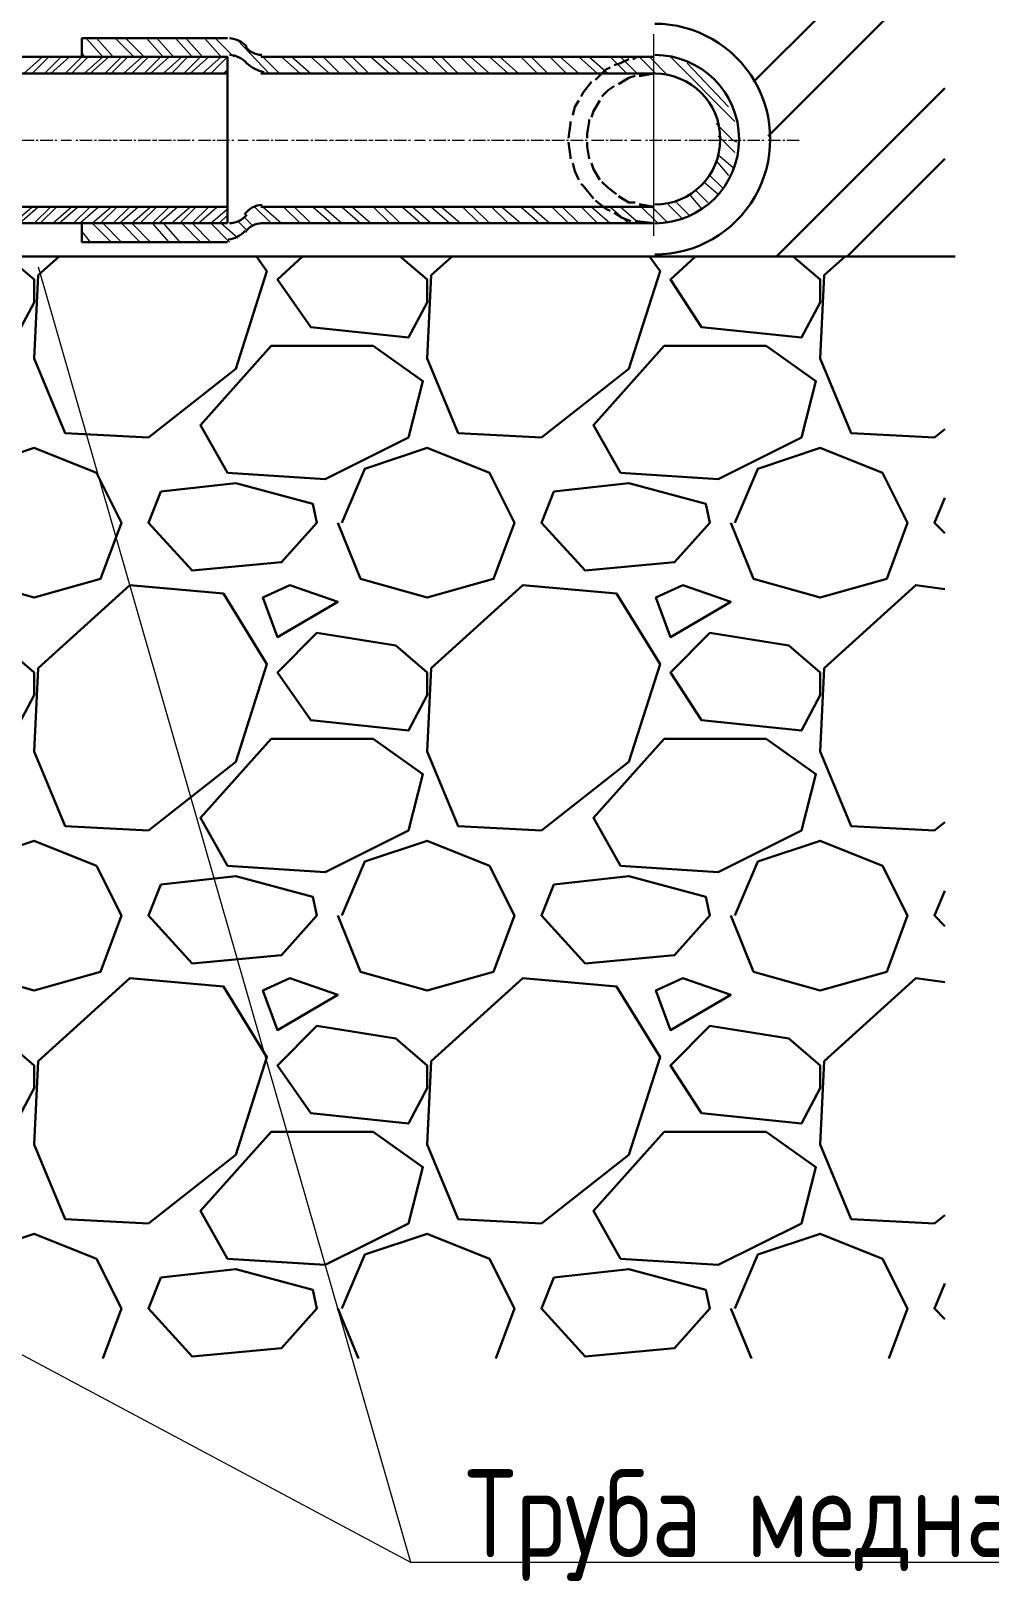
# Model space of a CAD drawing. Header units: millimetres. Extents: x -559267 to 14075, y 0 to 209897.
# Drawn here: x 656.83 to 684.16, y 76.61 to 120.8 of the extents above; entities that cross this region are included whole.
import ezdxf

# ---------------------------------------------------------------- set-up
doc = ezdxf.new("R2010")
doc.units = ezdxf.units.MM
doc.linetypes.add('JIS_02_0.7', pattern=[1.35, 0.75, -0.6])
doc.layers.add('01_Lutron', color=1, linetype='JIS_02_0.7', lineweight=13)
doc.layers.add('PDF _Геометрия', color=7, linetype='Continuous')
doc.layers.add('PDF _Текст', color=7, linetype='Continuous', true_color=0x535353)
doc.styles.add('Unecom', font='GOST2304A_0.ttf', dxfattribs={"height": 2.5})

# ---------------------------------------------------------------- blocks, each defined once
blk = doc.blocks.new('ТП')
at = {"layer": 'PDF _Геометрия', "lineweight": 30}
for points in [[(128.215, -156.361), (132.127, -152.449)], [(128.63, -157.902), (133.669, -152.864)], [(128.867, -161.34), (133.669, -156.539)], [(130.883, -161.34), (133.669, -158.554)], [(101.72, -161.34), (133.965, -161.34)], [(104.15, -161.34), (103.439, -161.992), (104.387, -163.355), (107.173, -163.651), (107.707, -162.644), (107.707, -161.992), (106.936, -161.34)], [(108.418, -161.34), (107.825, -161.873), (107.707, -164.244), (108.596, -166.378), (110.967, -166.497), (113.456, -164.54), (114.345, -161.755), (114.049, -161.34)], [(115.353, -161.34), (114.642, -161.992), (115.59, -163.355), (118.376, -163.651), (118.909, -162.644), (118.909, -161.992), (118.139, -161.34)], [(119.621, -161.34), (119.028, -161.873), (118.909, -164.244), (119.798, -166.378), (122.169, -166.497), (124.659, -164.54), (125.548, -161.755), (125.252, -161.34)], [(126.556, -161.34), (125.844, -161.992), (126.734, -163.355), (129.579, -163.651), (130.112, -162.644), (130.112, -161.992), (129.342, -161.34)], [(130.823, -161.34), (130.231, -161.873), (130.112, -164.244), (131.001, -166.378), (133.372, -166.497), (133.669, -166.259)], [(105.276, -168.927), (105.928, -167.386), (107.707, -166.793), (109.485, -167.504), (110.196, -168.927), (109.603, -170.527), (107.707, -171.061), (105.81, -170.527), (105.158, -168.927)], [(116.479, -168.927), (117.131, -167.386), (118.909, -166.793), (120.688, -167.504), (121.399, -168.927), (120.806, -170.527), (118.909, -171.061), (117.013, -170.527), (116.361, -168.927)], [(127.682, -168.927), (128.334, -167.386), (130.112, -166.793), (131.89, -167.504), (132.602, -168.927), (132.009, -170.527), (130.112, -171.061), (128.215, -170.527), (127.563, -168.927)], [(133.669, -169.223), (133.372, -168.927), (133.669, -168.215)], [(133.669, -170.823), (132.839, -170.705), (130.231, -173.076), (130.112, -175.447), (131.001, -177.581), (133.372, -177.699), (133.669, -177.462)], [(105.276, -180.129), (105.928, -178.588), (107.707, -177.996), (109.485, -178.707), (110.196, -180.129), (109.603, -181.73), (107.707, -182.263), (105.81, -181.73), (105.158, -180.129)], [(116.479, -180.129), (117.131, -178.588), (118.909, -177.996), (120.688, -178.707), (121.399, -180.129), (120.806, -181.73), (118.909, -182.263), (117.013, -181.73), (116.361, -180.129)], [(127.682, -180.129), (128.334, -178.588), (130.112, -177.996), (131.89, -178.707), (132.602, -180.129), (132.009, -181.73), (130.112, -182.263), (128.215, -181.73), (127.563, -180.129)], [(133.669, -180.426), (133.372, -180.129), (133.669, -179.418)], [(133.669, -182.026), (132.839, -181.908), (130.231, -184.279), (130.112, -186.65), (131.001, -188.783), (133.372, -188.902), (133.669, -188.665)], [(109.663, -192.755), (110.196, -191.332), (109.485, -189.91), (107.707, -189.198), (105.928, -189.791), (105.276, -191.332)], [(120.865, -192.755), (121.399, -191.332), (120.688, -189.91), (118.909, -189.198), (117.131, -189.791), (116.479, -191.332)], [(132.068, -192.755), (132.602, -191.332), (131.89, -189.91), (130.112, -189.198), (128.334, -189.791), (127.682, -191.332)], [(133.669, -191.629), (133.372, -191.332), (133.669, -190.621)], [(116.361, -191.332), (116.953, -192.755)], [(127.563, -191.332), (128.156, -192.755)]]:
    blk.add_lwpolyline(points, dxfattribs=at)
at = {"layer": 'PDF _Геометрия', "color": 1, "lineweight": 0}
blk.add_lwpolyline([(125.37, -160.747), (125.37, -154.997)], dxfattribs=at)
at = {"layer": 'PDF _Геометрия', "color": 22, "lineweight": 30, "true_color": 0xc13000}
for points in [[(113.219, -155.116), (109.07, -155.116), (109.07, -155.649)], [(114.167, -155.649), (125.37, -155.649), (124.896, -155.649), (124.777, -155.709)], [(124.125, -155.946), (124.007, -156.005), (123.711, -156.301)], [(124.659, -155.709), (124.422, -155.827), (124.244, -155.887)], [(101.72, -156.124), (113.219, -156.124)], [(114.167, -156.124), (125.37, -156.124), (125.015, -156.183), (124.955, -156.183)], [(123.592, -156.361), (123.355, -156.657), (123.296, -156.776)], [(124.837, -156.183), (124.659, -156.242), (124.363, -156.42)], [(124.244, -156.479), (124.066, -156.598), (123.888, -156.776)], [(123.236, -156.894), (123.118, -157.072), (123.059, -157.309)], [(123.829, -156.894), (123.651, -157.191), (123.592, -157.368)], [(122.999, -157.487), (122.999, -157.546), (122.94, -157.961)], [(123.533, -157.428), (123.533, -157.487), (123.473, -157.843), (123.473, -157.961)], [(122.94, -158.08), (122.999, -158.495), (122.999, -158.554)], [(123.473, -158.08), (123.473, -158.198), (123.533, -158.554)], [(123.059, -158.672), (123.118, -158.909), (123.236, -159.147)], [(123.592, -158.672), (123.651, -158.85), (123.829, -159.147)], [(123.296, -159.265), (123.355, -159.324), (123.651, -159.68)], [(123.888, -159.206), (124.066, -159.384), (124.303, -159.561)], [(101.72, -159.917), (113.219, -159.917)], [(114.167, -159.917), (125.37, -159.917), (125.015, -159.858), (124.955, -159.858)], [(123.711, -159.739), (124.007, -159.976), (124.125, -160.036)], [(124.363, -159.621), (124.659, -159.799), (124.837, -159.799)], [(109.07, -160.391), (109.07, -160.925), (113.219, -160.925)], [(114.167, -160.391), (125.37, -160.391), (124.896, -160.332), (124.837, -160.332)], [(124.244, -160.095), (124.422, -160.213), (124.718, -160.332)]]:
    blk.add_lwpolyline(points, dxfattribs=at)
at = {"layer": 'PDF _Геометрия', "color": 22, "lineweight": 0, "true_color": 0xc13000}
for points in [[(109.07, -155.531), (109.129, -155.649)], [(109.188, -155.116), (109.663, -155.649), (109.129, -156.124)], [(109.485, -155.116), (109.959, -155.649)], [(110.018, -155.116), (110.552, -155.649)], [(110.315, -155.116), (110.848, -155.649)], [(110.907, -155.116), (111.382, -155.649)], [(111.204, -155.116), (111.678, -155.649)], [(111.737, -155.116), (112.211, -155.649)], [(112.034, -155.116), (112.508, -155.649)], [(112.567, -155.116), (113.041, -155.649), (112.508, -156.124)], [(112.863, -155.116), (113.397, -155.649)], [(113.515, -155.175), (114.405, -156.124)], [(107.41, -156.124), (107.944, -155.649)], [(107.647, -156.124), (108.122, -155.649)], [(108.003, -156.124), (108.477, -155.649)], [(108.181, -156.124), (108.714, -155.649)], [(108.596, -156.124), (109.07, -155.649)], [(108.774, -156.124), (109.248, -155.649)], [(109.307, -156.124), (109.841, -155.649)], [(109.722, -156.124), (110.196, -155.649)], [(109.9, -156.124), (110.374, -155.649)], [(110.255, -156.124), (110.789, -155.649)], [(110.493, -156.124), (110.967, -155.649)], [(110.848, -156.124), (111.322, -155.649)], [(111.026, -156.124), (111.559, -155.649)], [(111.382, -156.124), (111.915, -155.649)], [(111.619, -156.124), (112.093, -155.649)], [(111.974, -156.124), (112.449, -155.649)], [(112.152, -156.124), (112.686, -155.649)], [(112.745, -156.124), (113.219, -155.649)], [(114.227, -155.649), (114.701, -156.124)], [(114.76, -155.649), (115.294, -156.124)], [(115.057, -155.649), (115.59, -156.124)], [(115.59, -155.649), (116.124, -156.124)], [(115.946, -155.649), (116.42, -156.124)], [(116.479, -155.649), (116.953, -156.124)], [(116.776, -155.649), (117.25, -156.124)], [(117.309, -155.649), (117.842, -156.124)], [(117.605, -155.649), (118.139, -156.124)], [(118.139, -155.649), (118.672, -156.124)], [(118.435, -155.649), (118.969, -156.124)], [(119.028, -155.649), (119.502, -156.124)], [(119.324, -155.649), (119.798, -156.124)], [(119.858, -155.649), (120.332, -156.124)], [(120.154, -155.649), (120.688, -156.124)], [(120.688, -155.649), (121.221, -156.124)], [(120.984, -155.649), (121.517, -156.124)], [(121.577, -155.649), (122.051, -156.124)], [(121.873, -155.649), (122.347, -156.124)], [(122.407, -155.649), (122.881, -156.124)], [(122.703, -155.649), (123.236, -156.124)], [(123.236, -155.649), (123.77, -156.124)], [(123.533, -155.649), (124.066, -156.124)], [(124.125, -155.649), (124.6, -156.124)], [(124.422, -155.649), (124.896, -156.124)], [(124.955, -155.649), (125.43, -156.124)], [(125.252, -155.649), (125.785, -156.183)], [(125.844, -155.649), (127.682, -157.487)], [(126.319, -155.827), (127.504, -157.072)], [(113.101, -156.124), (113.219, -156.005)], [(127.741, -158.08), (127.623, -158.02), (127.148, -157.546)], [(127.682, -158.376), (127.326, -158.02), (127.208, -157.902)], [(127.148, -158.613), (127.504, -159.028)], [(127.208, -158.435), (127.623, -158.791)], [(126.971, -159.028), (127.326, -159.384)], [(126.556, -159.443), (126.911, -159.799)], [(126.793, -159.206), (127.208, -159.561)], [(107.114, -160.391), (107.647, -159.917)], [(107.292, -160.391), (107.825, -159.917)], [(107.707, -160.391), (108.181, -159.917)], [(107.884, -160.391), (108.359, -159.917)], [(108.24, -160.391), (108.774, -159.917)], [(108.418, -160.391), (108.951, -159.917)], [(108.833, -160.391), (109.307, -159.917)], [(109.011, -160.391), (109.544, -159.917)], [(109.9, -160.925), (109.366, -160.391), (109.9, -159.917)], [(109.603, -160.391), (110.078, -159.917)], [(109.959, -160.391), (110.433, -159.917)], [(110.137, -160.391), (110.67, -159.917)], [(111.026, -160.925), (110.493, -160.391), (111.026, -159.917)], [(110.73, -160.391), (111.204, -159.917)], [(111.559, -160.925), (111.085, -160.391), (111.559, -159.917)], [(111.263, -160.391), (111.797, -159.917)], [(111.619, -160.391), (112.152, -159.917)], [(111.856, -160.391), (112.33, -159.917)], [(112.745, -160.925), (112.211, -160.391), (112.686, -159.917)], [(112.389, -160.391), (112.923, -159.917)], [(113.99, -159.917), (114.464, -160.391)], [(114.227, -159.917), (114.76, -160.391)], [(114.82, -159.917), (115.294, -160.391)], [(115.116, -159.917), (115.59, -160.391)], [(115.649, -159.917), (116.183, -160.391)], [(115.946, -159.917), (116.479, -160.391)], [(116.479, -159.917), (117.013, -160.391)], [(116.776, -159.917), (117.309, -160.391)], [(117.368, -159.917), (117.842, -160.391)], [(117.665, -159.917), (118.139, -160.391)], [(118.198, -159.917), (118.732, -160.391)], [(118.494, -159.917), (119.028, -160.391)], [(119.028, -159.917), (119.561, -160.391)], [(119.324, -159.917), (119.858, -160.391)], [(119.917, -159.917), (120.391, -160.391)], [(120.213, -159.917), (120.688, -160.391)], [(120.747, -159.917), (121.221, -160.391)], [(121.043, -159.917), (121.577, -160.391)], [(121.577, -159.917), (122.11, -160.391)], [(121.873, -159.917), (122.407, -160.391)], [(122.466, -159.917), (122.94, -160.391)], [(122.762, -159.917), (123.236, -160.391)], [(123.296, -159.917), (123.77, -160.391)], [(123.592, -159.917), (124.125, -160.391)], [(124.125, -159.917), (124.659, -160.391)], [(124.422, -159.917), (124.955, -160.391)], [(125.015, -159.917), (125.489, -160.391)], [(125.311, -159.917), (125.785, -160.391)], [(125.785, -159.858), (126.2, -160.273)], [(126.022, -159.799), (126.378, -160.154)], [(126.378, -159.561), (126.734, -159.976)], [(109.663, -160.391), (110.196, -160.925)], [(110.196, -160.391), (110.73, -160.925)], [(111.382, -160.391), (111.856, -160.925)], [(111.915, -160.391), (112.449, -160.925)], [(113.278, -160.925), (112.745, -160.391), (113.219, -159.976)], [(112.982, -160.391), (113.219, -160.154)], [(113.041, -160.391), (113.515, -160.806)], [(113.515, -160.332), (113.753, -160.569)], [(113.693, -160.213), (113.93, -160.451)], [(109.07, -160.628), (109.307, -160.925)]]:
    blk.add_lwpolyline(points, dxfattribs=at)
at = {"layer": 'PDF _Геометрия', "color": 22, "lineweight": 30, "true_color": 0xc13000}
blk.add_lwpolyline([(113.219, -160.391), (113.219, -155.649), (101.72, -155.649), (101.72, -160.391)], close=True, dxfattribs=at)
blk.add_lwpolyline([(114.258, -156.085, -0.11837), (113.771, -155.833, 0.211595), (113.275, -155.591)], format="xyb", dxfattribs=at)
at = {"layer": 'PDF _Геометрия', "color": 1, "lineweight": 30}
blk.add_lwpolyline([(114.167, -155.649), (114.286, -155.649)], dxfattribs=at)
at = {"layer": 'PDF _Геометрия', "lineweight": 0}
for points in [[(107.351, -158.02), (107.707, -158.02)], [(107.766, -158.02), (107.825, -158.02)], [(107.884, -158.02), (108.24, -158.02)], [(108.299, -158.02), (108.359, -158.02)], [(108.477, -158.02), (108.774, -158.02)], [(108.892, -158.02), (108.951, -158.02)], [(109.011, -158.02), (109.366, -158.02)], [(109.426, -158.02), (109.485, -158.02)], [(109.544, -158.02), (109.9, -158.02)], [(109.959, -158.02), (110.078, -158.02)], [(110.137, -158.02), (110.493, -158.02)], [(110.552, -158.02), (110.611, -158.02)], [(110.67, -158.02), (111.026, -158.02)], [(111.085, -158.02), (111.204, -158.02)], [(111.263, -158.02), (111.619, -158.02)], [(111.678, -158.02), (111.737, -158.02)], [(111.797, -158.02), (112.152, -158.02)], [(112.211, -158.02), (112.271, -158.02)], [(112.389, -158.02), (112.745, -158.02)], [(112.804, -158.02), (112.863, -158.02)], [(112.923, -158.02), (113.278, -158.02)], [(113.338, -158.02), (113.397, -158.02)], [(113.515, -158.02), (113.812, -158.02)], [(113.93, -158.02), (113.99, -158.02)], [(114.049, -158.02), (114.405, -158.02)], [(114.464, -158.02), (114.523, -158.02)], [(114.582, -158.02), (114.938, -158.02)], [(115.057, -158.02), (115.116, -158.02)], [(115.175, -158.02), (115.531, -158.02)], [(115.59, -158.02), (115.649, -158.02)], [(115.709, -158.02), (116.064, -158.02)], [(116.124, -158.02), (116.242, -158.02)], [(116.301, -158.02), (116.657, -158.02)], [(116.716, -158.02), (116.776, -158.02)], [(116.835, -158.02), (117.19, -158.02)], [(117.25, -158.02), (117.368, -158.02)], [(117.428, -158.02), (117.783, -158.02)], [(117.842, -158.02), (117.902, -158.02)], [(117.961, -158.02), (118.317, -158.02)], [(118.376, -158.02), (118.435, -158.02)], [(118.554, -158.02), (118.85, -158.02)], [(118.969, -158.02), (119.028, -158.02)], [(119.087, -158.02), (119.443, -158.02)], [(119.502, -158.02), (119.561, -158.02)], [(119.621, -158.02), (119.976, -158.02)], [(120.095, -158.02), (120.154, -158.02)], [(120.213, -158.02), (120.569, -158.02)], [(120.628, -158.02), (120.688, -158.02)], [(120.747, -158.02), (121.103, -158.02)], [(121.162, -158.02), (121.28, -158.02)], [(121.34, -158.02), (121.695, -158.02)], [(121.755, -158.02), (121.814, -158.02)], [(121.873, -158.02), (122.229, -158.02)], [(122.288, -158.02), (122.407, -158.02)], [(122.466, -158.02), (122.821, -158.02)], [(122.881, -158.02), (122.94, -158.02)], [(122.999, -158.02), (123.355, -158.02)], [(123.414, -158.02), (123.473, -158.02)], [(123.592, -158.02), (123.948, -158.02)], [(124.007, -158.02), (124.066, -158.02)], [(124.125, -158.02), (124.481, -158.02)], [(124.54, -158.02), (124.6, -158.02)], [(124.718, -158.02), (125.015, -158.02)], [(125.133, -158.02), (125.192, -158.02)], [(125.252, -158.02), (125.607, -158.02)], [(125.667, -158.02), (125.726, -158.02)], [(125.785, -158.02), (126.141, -158.02)], [(126.259, -158.02), (126.319, -158.02)], [(126.378, -158.02), (126.734, -158.02)], [(126.793, -158.02), (126.852, -158.02)], [(126.911, -158.02), (127.267, -158.02)], [(127.326, -158.02), (127.445, -158.02)], [(127.504, -158.02), (127.86, -158.02)], [(127.919, -158.02), (127.978, -158.02)], [(128.038, -158.02), (128.393, -158.02)], [(128.452, -158.02), (128.512, -158.02)], [(128.63, -158.02), (128.986, -158.02)], [(129.045, -158.02), (129.104, -158.02)], [(129.164, -158.02), (129.519, -158.02)], [(107.825, -161.636), (118.435, -198.564)], [(93.125, -185.049), (118.435, -198.564), (164.491, -198.564)]]:
    blk.add_lwpolyline(points, dxfattribs=at)
at = {"layer": 'PDF _Геометрия', "color": 251, "lineweight": 30, "true_color": 0x535353}
blk.add_lwpolyline([(101.72, -161.34), (125.37, -161.34)], dxfattribs=at)
at = {"layer": 'PDF _Геометрия', "lineweight": 30}
for points in [[(113.219, -167.504), (112.449, -166.141), (114.464, -163.888), (117.368, -163.888), (118.791, -164.896), (118.376, -166.497), (116.005, -167.682)], [(124.422, -167.504), (123.651, -166.141), (125.667, -163.888), (128.571, -163.888), (129.994, -164.896), (129.579, -166.497), (127.208, -167.682)], [(111.322, -168.038), (113.456, -167.801), (115.649, -168.393), (115.768, -168.927), (114.76, -170.053), (112.211, -170.29), (110.967, -168.927)], [(122.525, -168.038), (124.659, -167.801), (126.852, -168.393), (126.971, -168.927), (125.963, -170.053), (123.414, -170.29), (122.169, -168.927)], [(107.825, -173.076), (107.707, -175.447), (108.596, -177.581), (110.967, -177.699), (113.456, -175.743), (114.345, -172.957), (113.101, -170.942), (110.433, -170.705)], [(114.997, -170.705), (114.227, -171.061), (114.642, -172.187), (116.361, -171.179)], [(119.028, -173.076), (118.909, -175.447), (119.798, -177.581), (122.169, -177.699), (124.659, -175.743), (125.548, -172.957), (124.303, -170.942), (121.636, -170.705)], [(126.2, -170.705), (125.43, -171.061), (125.844, -172.187), (127.563, -171.179)], [(107.707, -173.194), (106.818, -172.424), (104.565, -172.068), (103.439, -173.194), (104.387, -174.558), (107.173, -174.854), (107.707, -173.846)], [(118.909, -173.194), (118.02, -172.424), (115.768, -172.068), (114.642, -173.194), (115.59, -174.558), (118.376, -174.854), (118.909, -173.846)], [(130.112, -173.194), (129.223, -172.424), (126.971, -172.068), (125.844, -173.194), (126.734, -174.558), (129.579, -174.854), (130.112, -173.846)], [(113.219, -178.707), (112.449, -177.344), (114.464, -175.091), (117.368, -175.091), (118.791, -176.099), (118.376, -177.699), (116.005, -178.885)], [(124.422, -178.707), (123.651, -177.344), (125.667, -175.091), (128.571, -175.091), (129.994, -176.099), (129.579, -177.699), (127.208, -178.885)], [(111.322, -179.24), (113.456, -179.003), (115.649, -179.596), (115.768, -180.129), (114.76, -181.256), (112.211, -181.493), (110.967, -180.129)], [(122.525, -179.24), (124.659, -179.003), (126.852, -179.596), (126.971, -180.129), (125.963, -181.256), (123.414, -181.493), (122.169, -180.129)], [(107.825, -184.279), (107.707, -186.65), (108.596, -188.783), (110.967, -188.902), (113.456, -186.946), (114.345, -184.16), (113.101, -182.145), (110.433, -181.908)], [(114.997, -181.908), (114.227, -182.263), (114.642, -183.39), (116.361, -182.382)], [(119.028, -184.279), (118.909, -186.65), (119.798, -188.783), (122.169, -188.902), (124.659, -186.946), (125.548, -184.16), (124.303, -182.145), (121.636, -181.908)], [(126.2, -181.908), (125.43, -182.263), (125.844, -183.39), (127.563, -182.382)], [(107.707, -184.397), (106.818, -183.627), (104.565, -183.271), (103.439, -184.397), (104.387, -185.76), (107.173, -186.057), (107.707, -185.049)], [(118.909, -184.397), (118.02, -183.627), (115.768, -183.271), (114.642, -184.397), (115.59, -185.76), (118.376, -186.057), (118.909, -185.049)], [(130.112, -184.397), (129.223, -183.627), (126.971, -183.271), (125.844, -184.397), (126.734, -185.76), (129.579, -186.057), (130.112, -185.049)], [(113.219, -189.91), (112.449, -188.546), (114.464, -186.294), (117.368, -186.294), (118.791, -187.302), (118.376, -188.902), (116.005, -190.087)], [(124.422, -189.91), (123.651, -188.546), (125.667, -186.294), (128.571, -186.294), (129.994, -187.302), (129.579, -188.902), (127.208, -190.087)], [(111.322, -190.443), (113.456, -190.206), (115.649, -190.799), (115.768, -191.332), (114.76, -192.458), (112.211, -192.696), (110.967, -191.332)], [(122.525, -190.443), (124.659, -190.206), (126.852, -190.799), (126.971, -191.332), (125.963, -192.458), (123.414, -192.696), (122.169, -191.332)]]:
    blk.add_lwpolyline(points, close=True, dxfattribs=at)
blk.add_arc((125.4, -157.991), 3.29, 269.9999, 90.0001, dxfattribs=at)
at = {"layer": 'PDF _Геометрия', "color": 22, "lineweight": 30, "true_color": 0xc13000}
for centre, radius, start, end in [((113.249, -155.798), 0.682, 40.0413, 87.8304), ((114.197, -155.027), 0.563, 214.0028, 269.7512), ((125.4, -157.991), 2.401, 270.0056, 89.9944), ((125.4, -157.991), 1.867, 270.0053, 89.9947), ((114.256, -160.54), 0.682, 93.9667, 143.7119), ((113.249, -159.71), 0.682, 272.1696, 319.9587), ((114.197, -160.954), 0.563, 88.9121, 145.9866), ((113.13, -160.065), 0.8, 278.0982, 317.8442)]:
    blk.add_arc(centre, radius, start, end, dxfattribs=at)
at = {"layer": 'PDF _Текст', "color": 7, "insert": (119.999, -199.098), "char_height": 2.5, "attachment_point": 7, "style": 'Unecom'}
blk.add_mtext('Труба медная 3/4" (19 мм)', dxfattribs=at)

msp = doc.modelspace()

# ---------------------------------------------------------------- block references
at = {"layer": '01_Lutron', "color": 5}
msp.add_blockref('ТП', (549.208, 275.712), dxfattribs=at)

doc.saveas('drawing.dxf')
